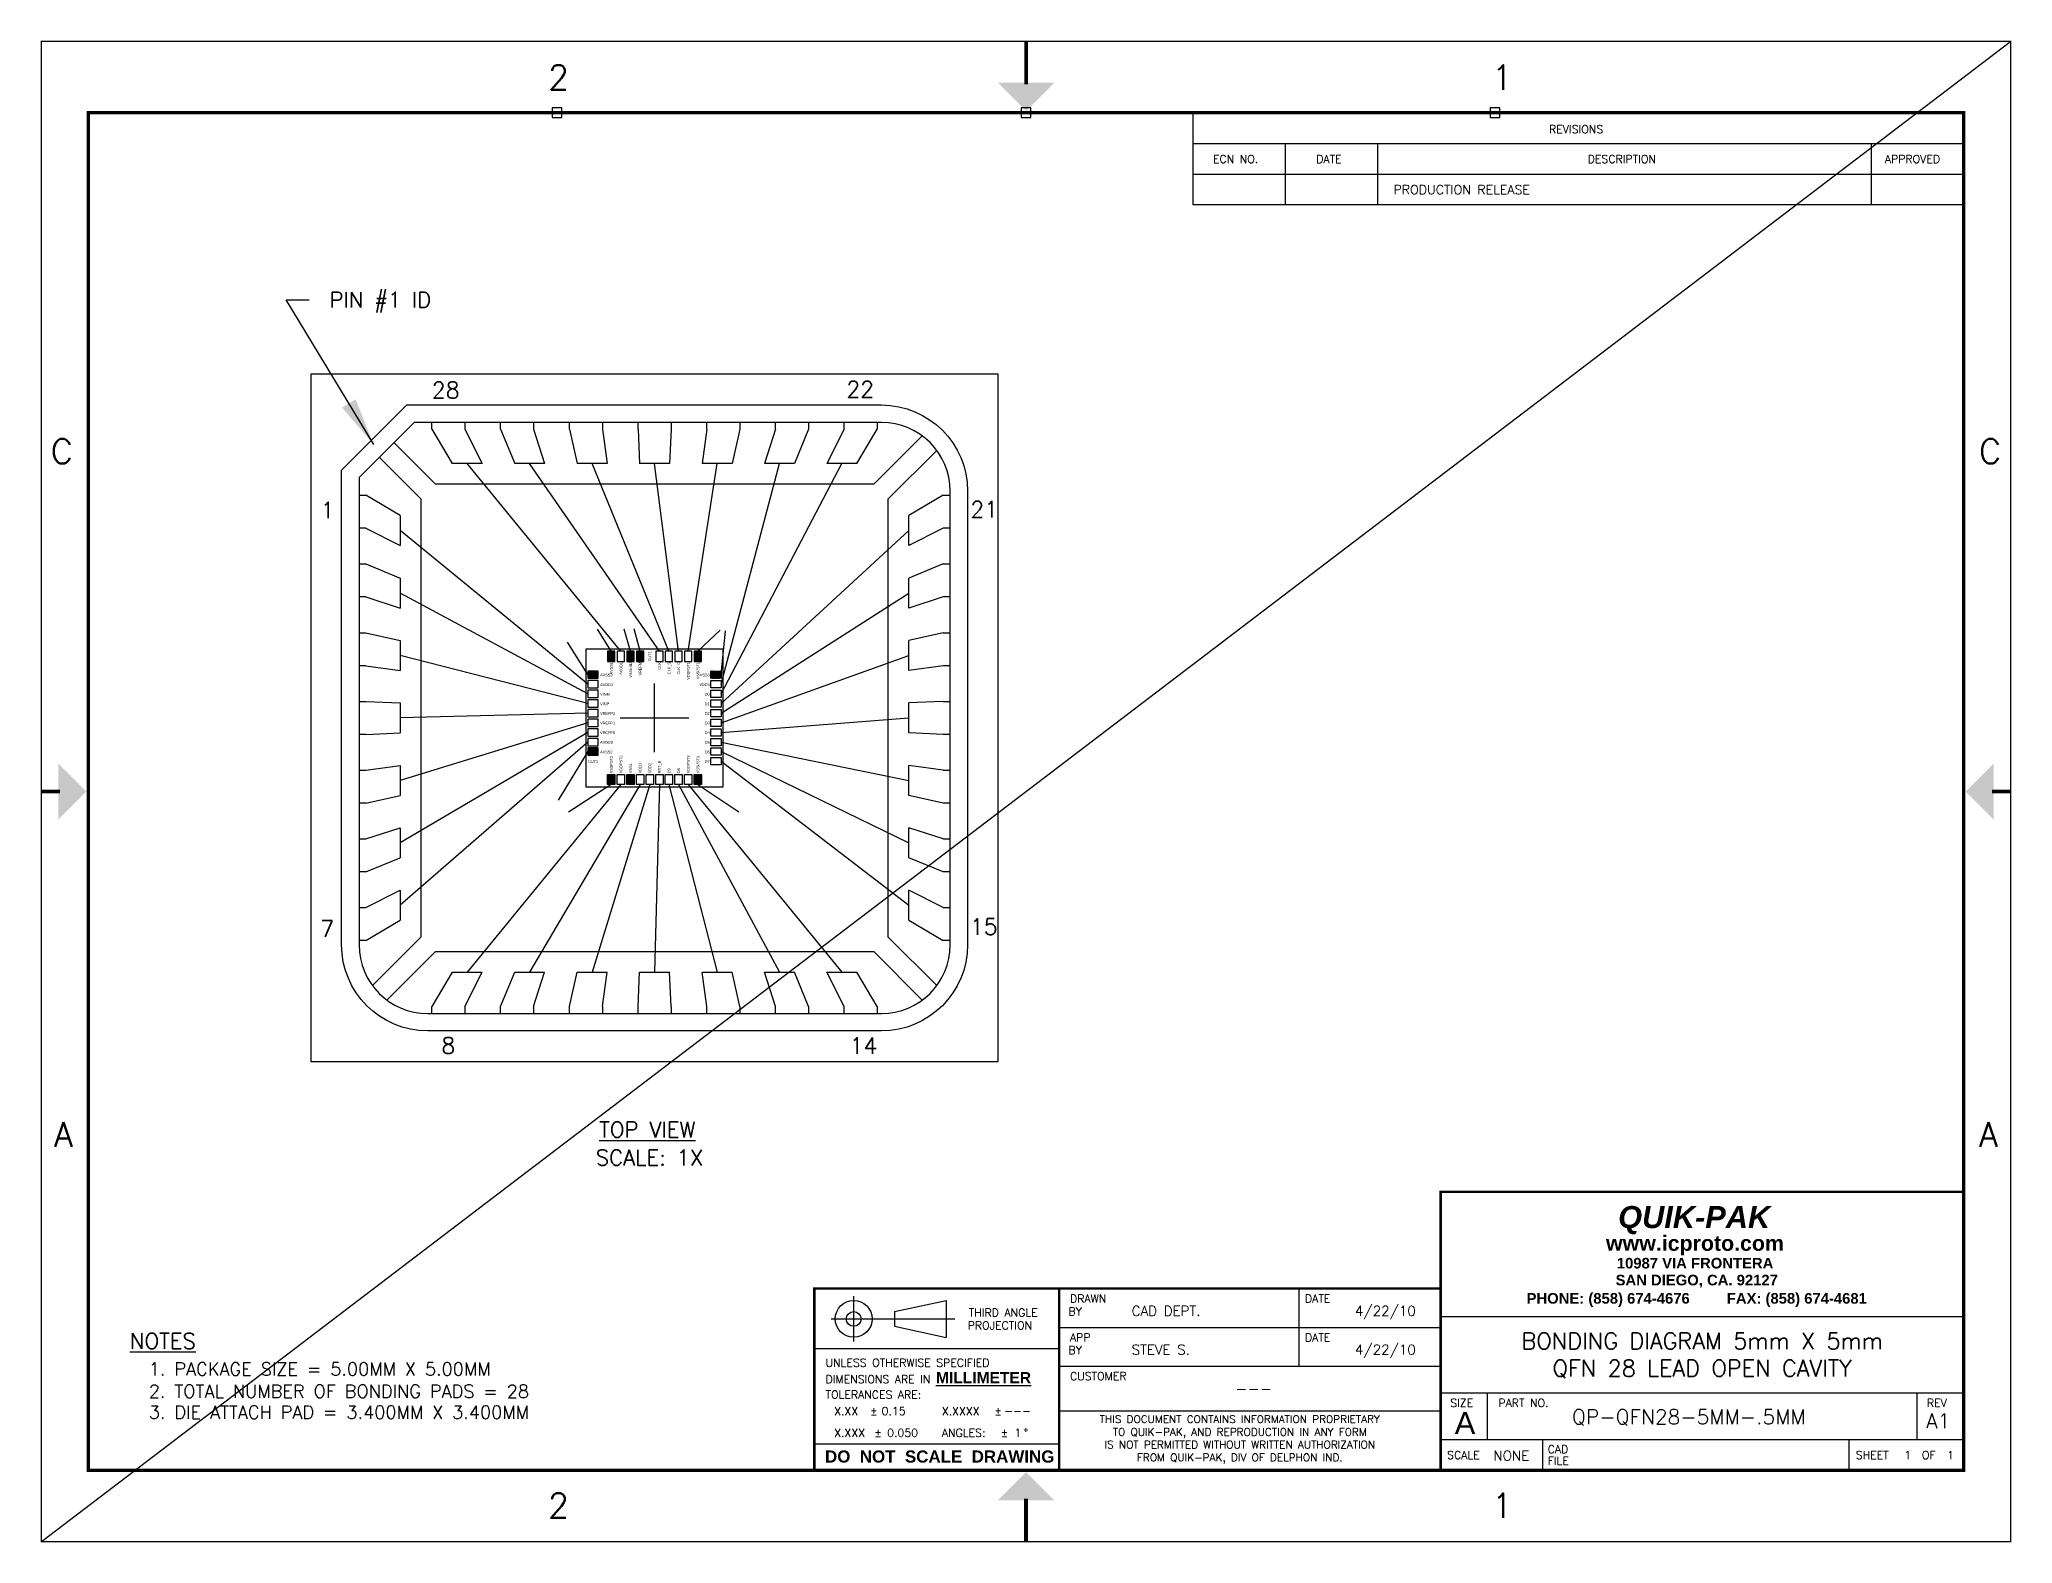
# Model space of a CAD drawing. Header units: millimetres. Extents: x 24.1 to 107.6, y -42.8 to 18.4.
# Drawn here: x 43.81 to 58.16, y -4.46 to 6.48 of the extents above; entities that cross this region are included whole.
import ezdxf
from ezdxf.enums import TextEntityAlignment as Align

# ---------------------------------------------------------------- set-up
doc = ezdxf.new("R2010")
doc.units = ezdxf.units.MM
doc.header["$LTSCALE"] = 25
doc.header["$PDMODE"] = 64
doc.header["$PDSIZE"] = 0.07
for name, color, linetype in [('BOND', 7, 'Continuous'), ('CHIP', 6, 'Continuous'), ('DIM', 142, 'Continuous'), ('FRAME2', 30, 'Continuous'), ('MOLD', 6, 'Continuous'), ('PAD', 7, 'Continuous'), ('TBLOCK', 100, 'Continuous'), ('TXT', 4, 'Continuous')]:
    doc.layers.add(name, color=color, linetype=linetype)
doc.styles.add('Roman', font='romans')
doc.styles.get("Standard").update_dxf_attribs({"font": 'arial.ttf'})
doc.dimstyles.new('Copy of Standard-1-3PL', dxfattribs={"dimtxt": 0.25, "dimasz": 0.35, "dimexe": 0.15, "dimexo": 0.15, "dimgap": 0.15, "dimtad": 0, "dimtih": 1, "dimtoh": 1, "dimdec": 3, "dimzin": 1, "dimdsep": 46, "dimtxsty": 'Roman', "dimcen": 0.35, "dimadec": 0, "dimazin": 0, "dimtfac": 1, "dimtdec": 3, "dimtofl": 0, "dimtmove": 0, "dimatfit": 3, "dimfxl": 1, "dimtolj": 1, "dimtzin": 0, "dimarcsym": 0})
pattern_1 = [(0, (32.3490042, -0.363927), (0.0047625, 0.00274963064), [0.003175, -0.00635]), (120, (32.3490042, -0.363927), (-0.0047625, 0.00274963066), [0.003175, -0.00635]), (60, (32.3490042, -0.363927), (1e-11, 0.0054992613), [-0.00635, 0.003175])]

# ---------------------------------------------------------------- blocks, each defined once
blk = doc.blocks.new('Asizesheet1')
for p, q in [((22.345, 26.53), (22.345, 27.723)), ((24.136, 26.53), (24.136, 27.127)), ((35.501, 26.53), (35.501, 27.127)), ((22.345, 26.53), (37.292, 26.53)), ((22.345, 26.53), (37.292, 26.53)), ((22.345, 26.53), (37.292, 26.53)), ((15.758, 3.883), (15.758, 4.76)), ((15.758, 3.883), (15.758, 4.76)), ((16.548, 4.465), (17.554, 4.68)), ((16.548, 4.465), (17.554, 4.68)), ((17.554, 4.68), (17.554, 3.963)), ((17.554, 4.68), (17.554, 3.963)), ((24.4, 3.405), (24.4, 4.909)), ((15.32, 4.322), (17.721, 4.322)), ((15.32, 4.322), (17.721, 4.322)), ((16.548, 4.465), (16.548, 4.178)), ((16.548, 4.465), (16.548, 4.178)), ((27.145, 4.367), (37.292, 4.367)), ((16.548, 4.178), (17.554, 3.963)), ((16.548, 4.178), (17.554, 3.963)), ((19.744, 4.157), (27.145, 4.157)), ((14.995, 3.746), (19.744, 3.746)), ((19.744, 3.405), (27.145, 3.405)), ((27.145, 2.887), (37.292, 2.887)), ((28.052, 1.979), (28.052, 2.887)), ((36.385, 1.979), (36.385, 2.887)), ((19.744, 2.539), (27.145, 2.539)), ((27.145, 1.979), (37.292, 1.979)), ((29.124, 1.383), (29.124, 1.979)), ((35.071, 1.383), (35.071, 1.979)), ((14.995, 1.896), (19.744, 1.896))]:
    blk.add_line(p, q)
at = {"const_width": 0.047}
for points in [[(27.145, 1.383), (27.145, 6.788), (37.292, 6.788)], [(14.995, 1.383), (14.995, 4.909), (27.145, 4.909)], [(19.744, 1.383), (19.744, 4.909)]]:
    blk.add_lwpolyline(points, dxfattribs=at)
for radius in [0.358, 0.358, 0.143, 0.143]:
    blk.add_circle((15.758, 4.322), radius)
for p in [(10.005, 27.723), (19.101, 27.723), (28.196, 27.723)]:
    blk.add_point(p)
at = {"layer": 'TBLOCK'}
for p, q in [((22.345, 26.53), (22.345, 27.723)), ((22.345, 27.127), (37.292, 27.127)), ((22.345, 27.127), (37.292, 27.127)), ((24.136, 26.53), (24.136, 27.127)), ((25.927, 26.53), (25.927, 27.127)), ((25.927, 26.53), (25.927, 27.127)), ((35.501, 26.53), (35.501, 27.127)), ((22.345, 26.53), (37.292, 26.53)), ((22.345, 25.933), (22.345, 26.53)), ((24.136, 25.933), (24.136, 26.53)), ((25.927, 25.933), (25.927, 26.53)), ((35.501, 25.933), (35.501, 26.53)), ((37.292, 25.933), (22.345, 25.933)), ((24.4, 3.405), (24.4, 4.909)), ((27.145, 4.367), (37.292, 4.367)), ((19.744, 4.157), (27.145, 4.157)), ((14.995, 3.746), (19.744, 3.746)), ((19.744, 3.405), (27.145, 3.405)), ((27.145, 2.887), (37.292, 2.887)), ((28.052, 1.979), (28.052, 2.887)), ((36.385, 1.979), (36.385, 2.887)), ((19.744, 2.539), (27.145, 2.539)), ((27.145, 1.979), (37.292, 1.979)), ((29.124, 1.383), (29.124, 1.979)), ((35.071, 1.383), (35.071, 1.979)), ((14.995, 1.896), (19.744, 1.896))]:
    blk.add_line(p, q, dxfattribs=at)
for points, const_width in [([(38.202, 29.106), (0, 29.106), (0, 0), (38.202, 0)], 0.0284), ([(37.292, 27.723), (0.91, 27.723), (0.91, 1.383), (37.292, 1.383)], 0.0659)]:
    blk.add_lwpolyline(points, close=True, dxfattribs=dict(at, const_width=const_width))
for points, const_width in [([(19.103, 29.106), (19.103, 28.271)], 0.0728), ([(0, 14.553), (0.364, 14.553)], 0.0728), ([(38.202, 14.553), (37.838, 14.553)], 0.0728), ([(27.145, 1.383), (27.145, 6.788), (37.292, 6.788)], 0.047), ([(14.995, 1.383), (14.995, 4.909), (27.145, 4.909)], 0.047), ([(19.744, 1.383), (19.744, 4.909)], 0.047), ([(19.101, 0), (19.101, 0.837)], 0.0728)]:
    blk.add_lwpolyline(points, dxfattribs=dict(at, const_width=const_width))
for points in [[(18.557, 28.302), (19.649, 28.302), (19.103, 27.756)], [(0.329, 14.007), (0.329, 15.099), (0.874, 14.553)], [(37.875, 14.007), (37.875, 15.099), (37.329, 14.553)], [(18.555, 0.8), (19.647, 0.8), (19.101, 1.346)]]:
    blk.add_solid(points, dxfattribs=at)
at = {"style": 'Roman'}
for s, p in [('REVISIONS', (29.247, 27.324)), ('REVISIONS', (29.247, 27.324)), ('ECN NO.', (22.728, 26.745)), ('ECN NO.', (22.728, 26.745)), ('DATE', (24.731, 26.745)), ('DATE', (24.731, 26.745)), ('DESCRIPTION', (29.998, 26.745)), ('DESCRIPTION', (29.998, 26.745)), ('APPROVED', (35.761, 26.745)), ('APPROVED', (35.761, 26.745)), ('DRAWN', (19.954, 4.637)), ('DRAWN', (19.954, 4.637)), ('DATE', (24.512, 4.637)), ('DATE', (24.512, 4.637)), ('PROJECTION', (17.969, 4.118)), ('PROJECTION', (17.969, 4.118)), ('THIRD ANGLE', (17.991, 4.365)), ('THIRD ANGLE', (17.991, 4.365)), ('BY', (19.925, 4.389)), ('APP', (19.954, 3.885)), ('DATE', (24.512, 3.885)), ('DATE', (24.512, 3.885)), ('BY', (19.925, 3.637)), ('BY', (19.925, 3.637)), ('CUSTOMER', (19.954, 3.133)), ('SIZE', (27.33, 2.614)), ('PART NO.', (28.265, 2.614)), ('REV', (36.577, 2.614)), ('SCALE', (27.27, 1.603)), ('CAD', (29.22, 1.715)), ('FILE', (29.22, 1.491)), ('SHEET', (35.197, 1.603)), ('SHEET', (35.197, 1.603)), ('OF', (36.48, 1.603))]:
    blk.add_text(s, height=0.1552, dxfattribs=at).set_placement(p)
at = {"char_height": 0.47753}
for s, insert, attachment_point in [('{\\Fromans.shx;2}', (9.827, 28.406), 4), ('{\\Fromans.shx;A}', (0.613, 7.898), 6), ('{\\Fromans.shx;A}', (37.588, 7.898), 4), ('{\\Fromans.shx;2}', (9.827, 0.7), 4)]:
    blk.add_mtext(s, dxfattribs=dict(at, insert=insert, attachment_point=attachment_point))
at = {"style": 'Roman'}
for s, insert, char_height, attachment_point in [('1', (28.134, 28.406), 0.478, 4), ('C', (0.613, 21.153), 0.478, 6), ('C', (37.588, 21.153), 0.478, 4), ('{\\fArial|b1|i1|c0|p34;QUIK-PAK}', (32.062, 6.237), 0.42689, 5), ('{\\fArial|b1|i0|c0|p34;www.icproto.com}', (32.078, 5.746), 0.29645, 5), ('{\\fArial|b1|i0|c0|p34;10987 VIA FRONTERA}', (32.08, 5.401), 0.20587, 5), ('{\\fArial|b1|i0|c0|p34;SAN DIEGO, CA. 92127}', (32.112, 5.052), 0.20587, 5), ('{\\fArial|b1|i0|c0|p34;PHONE: (858) 674-4676         FAX: (858) 674-4681}', (32.112, 4.689), 0.20587, 5), ('UNLESS OTHERWISE SPECIFIED\\PDIMENSIONS ARE IN {\\fArial|b1|i0|c0|p34;\\H1.393x;\\LMILLIMETER}\\PTOLERANCES ARE:', (15.212, 3.549), 0.1552, 1), ('X.XX', (15.38, 2.611), 0.1552, 1), ('±', (16.075, 2.611), 0.155, 1), ('X.XXXX', (17.469, 2.611), 0.1552, 1), ('±', (18.486, 2.611), 0.155, 1), ('THIS DOCUMENT CONTAINS INFORMATION PROPRIETARY\\PTO QUIK-PAK, AND REPRODUCTION IN ANY FORM\\PIS NOT PERMITTED WITHOUT WRITTEN AUTHORIZATION\\PFROM QUIK-PAK, DIV OF DELPHON IND.', (23.248, 1.982), 0.14869, 5), ('{\\fArial|b0|i0|c0|p34;A}', (27.617, 2.301), 0.42976, 5), ('X.XXX', (15.38, 2.189), 0.1552, 1), ('±', (16.158, 2.189), 0.155, 1), ('ANGLES:', (17.469, 2.189), 0.1552, 1), ('±', (18.61, 2.189), 0.155, 1), ('°', (19.06, 2.189), 0.155, 1), ('{\\fArial|b1|i0|c0|p34;DO  NOT  SCALE  DRAWING}', (17.427, 1.65), 0.235, 5), ('1', (28.134, 0.7), 0.478, 4)]:
    blk.add_mtext(s, dxfattribs=dict(at, insert=insert, char_height=char_height, attachment_point=attachment_point))
for tag, height, p in [('ECN_NO', 0.179, (23.216, 26.229)), ('APP_DATE', 0.179, (25.022, 26.229)), ('APP_BY', 0.179, (36.349, 26.229)), ('DRAWN_DATE', 0.191, (26.072, 4.477)), ('TITLE_1', 0.32, (32.218, 3.895)), ('APP_DATE', 0.191, (26.072, 3.725)), ('TITLE_1_LINE_ONLY', 0.329, (32.218, 3.63)), ('TITLE_2', 0.32, (32.218, 3.365)), ('CUSTOMER', 0.215, (23.516, 2.968)), ('REV', 0.287, (36.796, 2.342)), ('TOL_ANGLE', 0.155, (18.945, 2.112)), ('SHEET_NO', 0.155, (36.204, 1.679)), ('SHEET_TOTAL', 0.155, (37.035, 1.679))]:
    blk.add_attdef(tag, text='', height=height, dxfattribs=at).set_placement(p, align=Align.MIDDLE_CENTER)
for tag, height, p in [('ECN_DES', 0.179, (26.228, 26.229)), ('DRAWN_BY', 0.191, (21.151, 4.477)), ('APP_BY', 0.191, (21.151, 3.725)), ('PART_NO', 0.287, (29.691, 2.422)), ('SCALE', 0.191, (28.168, 1.669)), ('CAD_FILE', 0.191, (29.94, 1.679))]:
    blk.add_attdef(tag, text='', height=height, dxfattribs=at).set_placement(p, align=Align.MIDDLE_LEFT)
for tag, p in [('TOL_2PL', (16.3, 2.611)), ('TOL_4PL', (18.677, 2.611)), ('TOL_3PL', (16.408, 2.189))]:
    blk.add_attdef(tag, text='', height=0.155, dxfattribs=at).set_placement(p, align=Align.TOP_LEFT)

msp = doc.modelspace()

# ---------------------------------------------------------------- hatches: boundary and pattern name
at = {"layer": 'BOND'}
h = msp.add_hatch(dxfattribs=at)
h.set_pattern_fill('HONEY', color=256, scale=0.001)
h.set_pattern_definition(pattern_1)
h.paths.add_polyline_path([(47.99661, 2.03198), (47.94341, 2.03198), (47.94341, 1.95759), (47.99661, 1.95759)])
h = msp.add_hatch(dxfattribs=at)
h.set_pattern_fill('HONEY', color=256, scale=0.001)
h.set_pattern_definition([(0, (32.4890042, -0.363927), (0.0047625, 0.00274963064), [0.003175, -0.00635]), (120, (32.4890042, -0.363927), (-0.0047625, 0.00274963066), [0.003175, -0.00635]), (60, (32.4890042, -0.363927), (1e-11, 0.0054992613), [-0.00635, 0.003175])])
h.paths.add_polyline_path([(48.13661, 2.03198), (48.08341, 2.03198), (48.08341, 1.95759), (48.13661, 1.95759)])
h = msp.add_hatch(dxfattribs=at)
h.set_pattern_fill('HONEY', color=256, scale=0.001)
h.set_pattern_definition([(0, (32.5590042, -0.363927), (0.0047625, 0.00274963064), [0.003175, -0.00635]), (120, (32.5590042, -0.363927), (-0.0047625, 0.00274963066), [0.003175, -0.00635]), (60, (32.5590042, -0.363927), (1e-11, 0.0054992613), [-0.00635, 0.003175])])
h.paths.add_polyline_path([(48.20661, 2.03198), (48.15341, 2.03198), (48.15341, 1.95759), (48.20661, 1.95759)])
h = msp.add_hatch(dxfattribs=at)
h.set_pattern_fill('HONEY', color=256, scale=0.001)
h.set_pattern_definition([(0, (32.9790042, -0.363927), (0.0047625, 0.00274963064), [0.003175, -0.00635]), (120, (32.9790042, -0.363927), (-0.0047625, 0.00274963066), [0.003175, -0.00635]), (60, (32.9790042, -0.363927), (1e-11, 0.0054992613), [-0.00635, 0.003175])])
h.paths.add_polyline_path([(48.62661, 2.03198), (48.57341, 2.03198), (48.57341, 1.95759), (48.62661, 1.95759)])
h = msp.add_hatch(dxfattribs=at)
h.set_pattern_fill('HONEY', color=256, scale=0.001)
h.set_pattern_definition(pattern_1)
h.paths.add_polyline_path([(47.87488, 1.88868), (47.80049, 1.88868), (47.80049, 1.83548), (47.87488, 1.83548)])
h = msp.add_hatch(dxfattribs=at)
h.set_pattern_fill('HONEY', color=256, scale=0.001)
h.set_pattern_definition([(0, (33.2440302, -0.363927), (0.0047625, 0.00274963064), [0.003175, -0.00635]), (120, (33.2440302, -0.363927), (-0.0047625, 0.00274963066), [0.003175, -0.00635]), (60, (33.2440302, -0.363927), (1e-11, 0.0054992613), [-0.00635, 0.003175])])
h.paths.add_polyline_path([(48.76991, 1.88868), (48.69552, 1.88868), (48.69552, 1.83548), (48.76991, 1.83548)])
h = msp.add_hatch(dxfattribs=at)
h.set_pattern_fill('HONEY', color=256, scale=0.001)
h.set_pattern_definition([(0, (32.3490042, -0.923927), (0.0047625, 0.00274963064), [0.003175, -0.00635]), (120, (32.3490042, -0.923927), (-0.0047625, 0.00274963066), [0.003175, -0.00635]), (60, (32.3490042, -0.923927), (1e-11, 0.0054992613), [-0.00635, 0.003175])])
h.paths.add_polyline_path([(47.87488, 1.32868), (47.80049, 1.32868), (47.80049, 1.27548), (47.87488, 1.27548)])
h = msp.add_hatch(dxfattribs=at)
h.set_pattern_fill('HONEY', color=256, scale=0.001)
h.set_pattern_definition([(0, (32.3490042, -1.258953), (0.0047625, 0.00274963064), [0.003175, -0.00635]), (120, (32.3490042, -1.258953), (-0.0047625, 0.00274963066), [0.003175, -0.00635]), (60, (32.3490042, -1.258953), (1e-11, 0.0054992613), [-0.00635, 0.003175])])
h.paths.add_polyline_path([(47.99661, 1.13695), (47.94341, 1.13695), (47.94341, 1.06256), (47.99661, 1.06256)])
h = msp.add_hatch(dxfattribs=at)
h.set_pattern_fill('HONEY', color=256, scale=0.001)
h.set_pattern_definition([(0, (32.4890042, -1.258953), (0.0047625, 0.00274963064), [0.003175, -0.00635]), (120, (32.4890042, -1.258953), (-0.0047625, 0.00274963066), [0.003175, -0.00635]), (60, (32.4890042, -1.258953), (1e-11, 0.0054992613), [-0.00635, 0.003175])])
h.paths.add_polyline_path([(48.13661, 1.13695), (48.08341, 1.13695), (48.08341, 1.06256), (48.13661, 1.06256)])
h = msp.add_hatch(dxfattribs=at)
h.set_pattern_fill('HONEY', color=256, scale=0.001)
h.set_pattern_definition([(0, (32.9790042, -1.258953), (0.0047625, 0.00274963064), [0.003175, -0.00635]), (120, (32.9790042, -1.258953), (-0.0047625, 0.00274963066), [0.003175, -0.00635]), (60, (32.9790042, -1.258953), (1e-11, 0.0054992613), [-0.00635, 0.003175])])
h.paths.add_polyline_path([(48.62661, 1.13695), (48.57341, 1.13695), (48.57341, 1.06256), (48.62661, 1.06256)])

# ---------------------------------------------------------------- linework, layer by layer
for p, q in [((43.82425, -4.44525), (58.14986, 6.4695)), ((48.04001, 2.03198), (46.92215, 3.39727)), ((48.32001, 2.03198), (47.3765, 3.39727)), ((48.39001, 2.03198), (47.83085, 3.39727)), ((48.46001, 2.03198), (48.2852, 3.39727)), ((48.53001, 2.03198), (48.73955, 3.39727)), ((48.76991, 1.79208), (49.1939, 3.39727)), ((48.76991, 1.72208), (49.64825, 3.39727)), ((47.80049, 1.79208), (46.4352, 2.91032)), ((48.76991, 1.65208), (50.1352, 2.91032)), ((47.80049, 1.72208), (46.4352, 2.45597)), ((48.76991, 1.58208), (50.1352, 2.45597)), ((47.97001, 2.03198), (47.8696, 2.19234)), ((48.11001, 2.03198), (48.0641, 2.19259)), ((48.18001, 2.03198), (48.13709, 2.19435)), ((48.60001, 2.03198), (48.76326, 2.18624)), ((48.76991, 1.86208), (48.80212, 2.18206)), ((47.80049, 1.86208), (47.65169, 2.09857)), ((47.80049, 1.65208), (46.4352, 2.00162)), ((48.76991, 1.51208), (50.1352, 2.00162)), ((47.80049, 1.58208), (46.4352, 1.54727)), ((47.80049, 1.51208), (46.4352, 1.09292)), ((47.80049, 1.44208), (46.4352, 0.63857)), ((48.76991, 1.44208), (50.1352, 1.54727)), ((47.80049, 1.37208), (46.4352, 0.18423)), ((47.80049, 1.30208), (47.58488, 0.94965)), ((48.76991, 1.37208), (50.1352, 1.09292)), ((48.76991, 1.30208), (50.1352, 0.63857)), ((48.76991, 1.23208), (50.1352, 0.18423)), ((48.04001, 1.06256), (46.92215, -0.30273)), ((48.18001, 1.06256), (47.3765, -0.30273)), ((47.97001, 1.06256), (47.65799, 0.86242)), ((48.25001, 1.06256), (47.83085, -0.30273)), ((48.32001, 1.06256), (48.2852, -0.30273)), ((48.39001, 1.06256), (48.73955, -0.30273)), ((48.46001, 1.06256), (49.1939, -0.30273)), ((48.53001, 1.06256), (49.64825, -0.30273)), ((48.60001, 1.06256), (48.89699, 0.86449))]:
    msp.add_line(p, q, dxfattribs=at)
at = {"layer": 'CHIP'}
msp.add_lwpolyline([(47.7852, 1.04727), (48.7852, 1.04727), (48.7852, 2.04727), (47.7852, 2.04727)], close=True, dxfattribs=at)
at = {"layer": 'DIM'}
for p, q in [((48.2852, 1.29727), (48.2852, 1.79727)), ((48.2852, 1.29727), (48.2852, 1.79727)), ((48.2852, 1.29727), (48.2852, 1.79727)), ((48.2852, 1.29727), (48.2852, 1.79727)), ((48.2852, 1.29727), (48.2852, 1.79727)), ((48.2852, 1.29727), (48.2852, 1.79727)), ((48.2852, 1.29727), (48.2852, 1.79727)), ((48.2852, 1.42227), (48.2852, 1.67227)), ((48.2852, 1.42227), (48.2852, 1.67227)), ((48.2852, 1.42227), (48.2852, 1.67227)), ((48.2852, 1.42227), (48.2852, 1.67227)), ((48.2852, 1.42227), (48.2852, 1.67227)), ((48.2852, 1.42227), (48.2852, 1.67227)), ((48.2852, 1.42227), (48.2852, 1.67227)), ((48.2852, 1.42227), (48.2852, 1.67227)), ((48.2852, 1.42227), (48.2852, 1.67227)), ((48.2852, 1.42227), (48.2852, 1.67227)), ((48.0352, 1.54727), (48.5352, 1.54727)), ((48.0352, 1.54727), (48.5352, 1.54727)), ((48.0352, 1.54727), (48.5352, 1.54727)), ((48.0352, 1.54727), (48.5352, 1.54727)), ((48.0352, 1.54727), (48.5352, 1.54727)), ((48.0352, 1.54727), (48.5352, 1.54727)), ((48.0352, 1.54727), (48.5352, 1.54727))]:
    msp.add_line(p, q, dxfattribs=at)
at = {"layer": 'FRAME2'}
for p, q in [((46.6652, 3.64727), (46.6652, 3.69727)), ((46.6652, 3.64727), (46.81311, 3.39727)), ((46.9052, 3.69727), (46.9052, 3.64727)), ((46.9052, 3.64727), (47.0312, 3.39727)), ((47.1652, 3.64727), (47.1652, 3.69727)), ((47.1652, 3.64727), (47.26746, 3.39727)), ((47.4052, 3.69727), (47.4052, 3.64727)), ((47.4052, 3.64727), (47.48555, 3.39727)), ((47.6652, 3.64727), (47.6652, 3.69727)), ((47.6652, 3.64727), (47.72181, 3.39727)), ((47.9052, 3.69727), (47.9052, 3.64727)), ((47.9052, 3.64727), (47.93989, 3.39727)), ((48.1652, 3.64727), (48.1652, 3.69727)), ((48.1652, 3.64727), (48.17616, 3.39727)), ((48.4052, 3.64727), (48.39424, 3.39727)), ((48.4052, 3.69727), (48.4052, 3.64727)), ((48.6652, 3.64727), (48.6305, 3.39727)), ((48.6652, 3.64727), (48.6652, 3.69727)), ((48.9052, 3.64727), (48.84859, 3.39727)), ((48.9052, 3.69727), (48.9052, 3.64727)), ((49.1652, 3.64727), (49.08485, 3.39727)), ((49.1652, 3.64727), (49.1652, 3.69727)), ((49.4052, 3.64727), (49.30294, 3.39727)), ((49.4052, 3.69727), (49.4052, 3.64727)), ((49.6652, 3.64727), (49.5392, 3.39727)), ((49.6652, 3.64727), (49.6652, 3.69727)), ((49.75729, 3.39727), (49.9052, 3.64727)), ((49.87913, 3.24727), (50.23172, 3.59986)), ((49.9052, 3.69727), (49.9052, 3.64727)), ((46.69127, 3.24727), (46.38823, 3.5503)), ((49.9852, 3.14121), (50.33779, 3.49379)), ((46.5852, 3.14121), (46.28217, 3.44424)), ((47.0312, 3.39727), (46.81311, 3.39727)), ((47.48555, 3.39727), (47.26746, 3.39727)), ((47.93989, 3.39727), (47.72181, 3.39727)), ((48.39424, 3.39727), (48.17616, 3.39727)), ((48.84859, 3.39727), (48.6305, 3.39727)), ((49.30294, 3.39727), (49.08485, 3.39727)), ((49.75729, 3.39727), (49.5392, 3.39727)), ((46.1352, 3.16727), (46.1852, 3.16727)), ((46.4352, 3.01936), (46.1852, 3.16727)), ((49.87913, 3.24727), (46.69127, 3.24727)), ((50.3852, 3.16727), (50.1352, 3.01936)), ((50.3852, 3.16727), (50.4352, 3.16727)), ((46.4352, 3.01936), (46.4352, 2.80127)), ((46.5852, 3.14121), (46.5852, -0.04666)), ((49.9852, -0.04666), (49.9852, 3.14121)), ((50.1352, 2.80127), (50.1352, 3.01936)), ((46.1852, 2.92727), (46.1352, 2.92727)), ((46.1852, 2.92727), (46.4352, 2.80127)), ((50.3852, 2.92727), (50.1352, 2.80127)), ((50.4352, 2.92727), (50.3852, 2.92727)), ((46.1352, 2.66727), (46.1852, 2.66727)), ((46.1852, 2.66727), (46.4352, 2.56501)), ((50.3852, 2.66727), (50.1352, 2.56501)), ((50.3852, 2.66727), (50.4352, 2.66727)), ((46.4352, 2.56501), (46.4352, 2.34693)), ((50.1352, 2.34693), (50.1352, 2.56501)), ((46.1852, 2.42727), (46.1352, 2.42727)), ((46.1852, 2.42727), (46.4352, 2.34693)), ((50.3852, 2.42727), (50.1352, 2.34693)), ((50.4352, 2.42727), (50.3852, 2.42727)), ((46.1352, 2.16727), (46.1852, 2.16727)), ((46.1852, 2.16727), (46.4352, 2.11066)), ((50.3852, 2.16727), (50.1352, 2.11066)), ((50.3852, 2.16727), (50.4352, 2.16727)), ((46.4352, 2.11066), (46.4352, 1.89258)), ((50.1352, 1.89258), (50.1352, 2.11066)), ((46.1852, 1.92727), (46.1352, 1.92727)), ((46.1852, 1.92727), (46.4352, 1.89258)), ((50.3852, 1.92727), (50.1352, 1.89258)), ((50.4352, 1.92727), (50.3852, 1.92727)), ((46.1352, 1.66727), (46.1852, 1.66727)), ((46.1852, 1.66727), (46.4352, 1.65632)), ((46.4352, 1.65632), (46.4352, 1.43823)), ((50.3852, 1.66727), (50.1352, 1.65632)), ((50.1352, 1.43823), (50.1352, 1.65632)), ((50.3852, 1.66727), (50.4352, 1.66727)), ((46.1852, 1.42727), (46.4352, 1.43823)), ((50.3852, 1.42727), (50.1352, 1.43823)), ((46.1852, 1.42727), (46.1352, 1.42727)), ((50.4352, 1.42727), (50.3852, 1.42727)), ((46.1352, 1.16727), (46.1852, 1.16727)), ((46.1852, 1.16727), (46.4352, 1.20197)), ((46.4352, 1.20197), (46.4352, 0.98388)), ((50.1352, 0.98388), (50.1352, 1.20197)), ((50.3852, 1.16727), (50.1352, 1.20197)), ((50.3852, 1.16727), (50.4352, 1.16727)), ((46.1852, 0.92727), (46.1352, 0.92727)), ((46.1852, 0.92727), (46.4352, 0.98388)), ((50.3852, 0.92727), (50.1352, 0.98388)), ((50.4352, 0.92727), (50.3852, 0.92727)), ((46.1852, 0.66727), (46.4352, 0.74762)), ((46.4352, 0.74762), (46.4352, 0.52953)), ((50.1352, 0.52953), (50.1352, 0.74762)), ((50.3852, 0.66727), (50.1352, 0.74762)), ((46.1352, 0.66727), (46.1852, 0.66727)), ((50.3852, 0.66727), (50.4352, 0.66727)), ((46.1852, 0.42727), (46.4352, 0.52953)), ((50.3852, 0.42727), (50.1352, 0.52953)), ((46.1852, 0.42727), (46.1352, 0.42727)), ((46.1852, 0.16727), (46.4352, 0.29327)), ((46.4352, 0.29327), (46.4352, 0.07518)), ((50.1352, 0.07518), (50.1352, 0.29327)), ((50.3852, 0.16727), (50.1352, 0.29327)), ((50.4352, 0.42727), (50.3852, 0.42727)), ((46.1352, 0.16727), (46.1852, 0.16727)), ((50.3852, 0.16727), (50.4352, 0.16727)), ((46.1852, -0.07273), (46.4352, 0.07518)), ((50.1352, 0.07518), (50.3852, -0.07273)), ((46.1852, -0.07273), (46.1352, -0.07273)), ((46.5852, -0.04666), (46.23261, -0.39925)), ((49.9852, -0.04666), (50.33779, -0.39925)), ((50.4352, -0.07273), (50.3852, -0.07273)), ((46.69127, -0.15273), (46.33868, -0.50531)), ((46.69127, -0.15273), (49.87913, -0.15273)), ((49.87913, -0.15273), (50.23172, -0.50531)), ((46.81311, -0.30273), (46.6652, -0.55273)), ((46.81311, -0.30273), (47.0312, -0.30273)), ((46.9052, -0.55273), (47.0312, -0.30273)), ((47.1652, -0.55273), (47.26746, -0.30273)), ((47.26746, -0.30273), (47.48555, -0.30273)), ((47.4052, -0.55273), (47.48555, -0.30273)), ((47.6652, -0.55273), (47.72181, -0.30273)), ((47.72181, -0.30273), (47.93989, -0.30273)), ((47.9052, -0.55273), (47.93989, -0.30273)), ((48.1652, -0.55273), (48.17616, -0.30273)), ((48.17616, -0.30273), (48.39424, -0.30273)), ((48.4052, -0.55273), (48.39424, -0.30273)), ((48.6305, -0.30273), (48.84859, -0.30273)), ((48.6652, -0.55273), (48.6305, -0.30273)), ((48.9052, -0.55273), (48.84859, -0.30273)), ((49.08485, -0.30273), (49.30294, -0.30273)), ((49.1652, -0.55273), (49.08485, -0.30273)), ((49.4052, -0.55273), (49.30294, -0.30273)), ((49.5392, -0.30273), (49.75729, -0.30273)), ((49.6652, -0.55273), (49.5392, -0.30273)), ((49.9052, -0.55273), (49.75729, -0.30273)), ((46.6652, -0.60273), (46.6652, -0.55273)), ((46.9052, -0.55273), (46.9052, -0.60273)), ((47.1652, -0.60273), (47.1652, -0.55273)), ((47.4052, -0.55273), (47.4052, -0.60273)), ((47.6652, -0.60273), (47.6652, -0.55273)), ((47.9052, -0.55273), (47.9052, -0.60273)), ((48.1652, -0.60273), (48.1652, -0.55273)), ((48.4052, -0.55273), (48.4052, -0.60273)), ((48.6652, -0.60273), (48.6652, -0.55273)), ((48.9052, -0.55273), (48.9052, -0.60273)), ((49.1652, -0.60273), (49.1652, -0.55273)), ((49.4052, -0.55273), (49.4052, -0.60273)), ((49.6652, -0.60273), (49.6652, -0.55273)), ((49.9052, -0.55273), (49.9052, -0.60273))]:
    msp.add_line(p, q, dxfattribs=at)
at = {"layer": 'MOLD'}
msp.add_lwpolyline([(50.7852, -0.95273), (50.7852, 4.04727), (45.7852, 4.04727), (45.7852, -0.95273)], close=True, dxfattribs=at)
for points in [[(49.9352, -0.72963), (46.6352, -0.72963, -0.41421356), (46.0083, -0.10273), (46.0083, 3.34984), (46.48264, 3.82417), (49.9352, 3.82417, -0.41421356), (50.5621, 3.19727), (50.5621, -0.10273, -0.41421356)], [(49.9352, 3.69727), (46.5352, 3.69727), (46.1352, 3.29727), (46.1352, -0.10273, 0.41421356), (46.6352, -0.60273), (49.9352, -0.60273, 0.41421356), (50.4352, -0.10273), (50.4352, 3.19727, 0.41421356)]]:
    msp.add_lwpolyline(points, format="xyb", close=True, dxfattribs=at)
at = {"layer": 'PAD'}
for points in [[(47.94341, 1.95759), (47.99661, 1.95759), (47.99661, 2.03198), (47.94341, 2.03198)], [(48.01341, 1.95759), (48.06661, 1.95759), (48.06661, 2.03198), (48.01341, 2.03198)], [(48.08341, 1.95759), (48.13661, 1.95759), (48.13661, 2.03198), (48.08341, 2.03198)], [(48.15341, 1.95759), (48.20661, 1.95759), (48.20661, 2.03198), (48.15341, 2.03198)], [(48.29341, 1.95759), (48.34661, 1.95759), (48.34661, 2.03198), (48.29341, 2.03198)], [(48.36341, 1.95759), (48.41661, 1.95759), (48.41661, 2.03198), (48.36341, 2.03198)], [(48.43341, 1.95759), (48.48661, 1.95759), (48.48661, 2.03198), (48.43341, 2.03198)], [(48.50341, 1.95759), (48.55661, 1.95759), (48.55661, 2.03198), (48.50341, 2.03198)], [(48.57341, 1.95759), (48.62661, 1.95759), (48.62661, 2.03198), (48.57341, 2.03198)], [(47.87488, 1.83548), (47.87488, 1.88868), (47.80049, 1.88868), (47.80049, 1.83548)], [(48.69552, 1.83548), (48.69552, 1.88868), (48.76991, 1.88868), (48.76991, 1.83548)], [(47.87488, 1.76548), (47.87488, 1.81868), (47.80049, 1.81868), (47.80049, 1.76548)], [(47.87488, 1.69548), (47.87488, 1.74868), (47.80049, 1.74868), (47.80049, 1.69548)], [(48.69552, 1.76548), (48.69552, 1.81868), (48.76991, 1.81868), (48.76991, 1.76548)], [(48.69552, 1.69548), (48.69552, 1.74868), (48.76991, 1.74868), (48.76991, 1.69548)], [(47.87488, 1.62548), (47.87488, 1.67868), (47.80049, 1.67868), (47.80049, 1.62548)], [(47.87488, 1.55548), (47.87488, 1.60868), (47.80049, 1.60868), (47.80049, 1.55548)], [(48.69552, 1.62548), (48.69552, 1.67868), (48.76991, 1.67868), (48.76991, 1.62548)], [(48.69552, 1.55548), (48.69552, 1.60868), (48.76991, 1.60868), (48.76991, 1.55548)], [(47.87488, 1.48548), (47.87488, 1.53868), (47.80049, 1.53868), (47.80049, 1.48548)], [(47.87488, 1.41548), (47.87488, 1.46868), (47.80049, 1.46868), (47.80049, 1.41548)], [(48.69552, 1.48548), (48.69552, 1.53868), (48.76991, 1.53868), (48.76991, 1.48548)], [(48.69552, 1.41548), (48.69552, 1.46868), (48.76991, 1.46868), (48.76991, 1.41548)], [(47.87488, 1.34548), (47.87488, 1.39868), (47.80049, 1.39868), (47.80049, 1.34548)], [(47.87488, 1.27548), (47.87488, 1.32868), (47.80049, 1.32868), (47.80049, 1.27548)], [(48.69552, 1.34548), (48.69552, 1.39868), (48.76991, 1.39868), (48.76991, 1.34548)], [(48.69552, 1.27548), (48.69552, 1.32868), (48.76991, 1.32868), (48.76991, 1.27548)], [(48.69552, 1.20548), (48.69552, 1.25868), (48.76991, 1.25868), (48.76991, 1.20548)], [(47.94341, 1.13695), (47.99661, 1.13695), (47.99661, 1.06256), (47.94341, 1.06256)], [(48.01341, 1.13695), (48.06661, 1.13695), (48.06661, 1.06256), (48.01341, 1.06256)], [(48.08341, 1.13695), (48.13661, 1.13695), (48.13661, 1.06256), (48.08341, 1.06256)], [(48.15341, 1.13695), (48.20661, 1.13695), (48.20661, 1.06256), (48.15341, 1.06256)], [(48.22341, 1.13695), (48.27661, 1.13695), (48.27661, 1.06256), (48.22341, 1.06256)], [(48.29341, 1.13695), (48.34661, 1.13695), (48.34661, 1.06256), (48.29341, 1.06256)], [(48.36341, 1.13695), (48.41661, 1.13695), (48.41661, 1.06256), (48.36341, 1.06256)], [(48.43341, 1.13695), (48.48661, 1.13695), (48.48661, 1.06256), (48.43341, 1.06256)], [(48.50341, 1.13695), (48.55661, 1.13695), (48.55661, 1.06256), (48.50341, 1.06256)], [(48.57341, 1.13695), (48.62661, 1.13695), (48.62661, 1.06256), (48.57341, 1.06256)]]:
    msp.add_lwpolyline(points, close=True, dxfattribs=at)

# ---------------------------------------------------------------- block references
ref = msp.add_blockref('Asizesheet1', (43.82425, -4.44525), dxfattribs=dict(xscale=0.375, yscale=0.375, zscale=0.375))
ref.add_attrib('TITLE_1', 'BONDING DIAGRAM 5mm X 5mm', dxfattribs={"height": 0.1198524, "style": 'Roman'}).set_placement((55.90613, -2.98473), align=Align.MIDDLE_CENTER)
ref.add_attrib('TITLE_2', 'QFN 28 LEAD OPEN CAVITY', dxfattribs={"height": 0.1198524, "style": 'Roman'}).set_placement((55.90613, -3.18346), align=Align.MIDDLE_CENTER)
ref.add_attrib('PART_NO', 'QP-QFN28-5MM-.5MM', dxfattribs={"height": 0.1074442, "style": 'Roman'}).set_placement((54.95854, -3.53705), align=Align.MIDDLE_LEFT)
ref.add_attrib('REV', 'A1', dxfattribs={"height": 0.107444, "style": 'Roman'}).set_placement((57.62275, -3.56686), align=Align.MIDDLE_CENTER)
ref.add_attrib('SCALE', 'NONE', dxfattribs={"height": 0.071629, "style": 'Roman'}).set_placement((54.38708, -3.81947), align=Align.MIDDLE_LEFT)
ref.add_attrib('SHEET_NO', '1', dxfattribs={"height": 0.0582, "style": 'Roman'}).set_placement((57.40076, -3.81549), align=Align.MIDDLE_CENTER)
ref.add_attrib('SHEET_TOTAL', '1', dxfattribs={"height": 0.0582, "style": 'Roman'}).set_placement((57.71243, -3.81549), align=Align.MIDDLE_CENTER)
ref.add_attrib('DRAWN_BY', 'CAD DEPT.', dxfattribs={"height": 0.071629, "style": 'Roman'}).set_placement((51.75583, -2.76631), align=Align.MIDDLE_LEFT)
ref.add_attrib('DRAWN_DATE', '4/22/10', dxfattribs={"height": 0.071629, "style": 'Roman'}).set_placement((53.60123, -2.76631), align=Align.MIDDLE_CENTER)
ref.add_attrib('APP_BY', 'STEVE S.', dxfattribs={"height": 0.071629, "style": 'Roman'}).set_placement((51.75583, -3.04835), align=Align.MIDDLE_LEFT)
ref.add_attrib('APP_DATE', '4/22/10', dxfattribs={"height": 0.071629, "style": 'Roman'}).set_placement((53.60123, -3.04835), align=Align.MIDDLE_CENTER)
ref.add_attrib('CUSTOMER', '---', dxfattribs={"height": 0.080583, "style": 'Roman'}).set_placement((52.64287, -3.33208), align=Align.MIDDLE_CENTER)
ref.add_attrib('TOL_2PL', '0.15', dxfattribs={"height": 0.058199, "style": 'Roman'}).set_placement((49.93675, -3.46614), align=Align.TOP_LEFT)
ref.add_attrib('TOL_3PL', '0.050', dxfattribs={"height": 0.058199, "style": 'Roman'}).set_placement((49.97717, -3.62431), align=Align.TOP_LEFT)
ref.add_attrib('TOL_4PL', '---', dxfattribs={"height": 0.058199, "style": 'Roman'}).set_placement((50.82799, -3.46614), align=Align.TOP_LEFT)
ref.add_attrib('TOL_ANGLE', '1', dxfattribs={"height": 0.0582, "style": 'Roman'}).set_placement((50.92868, -3.65326), align=Align.MIDDLE_CENTER)
ref.add_attrib('ECN_DES', 'PRODUCTION RELEASE', dxfattribs={"height": 0.0671526, "style": 'Roman'}).set_placement((53.65985, 5.39057), align=Align.MIDDLE_LEFT)

# ---------------------------------------------------------------- texts
at = {"layer": 'DIM', "style": 'Roman'}
for s, insert, char_height, attachment_point in [('PIN #1 ID', (45.92166, 4.64576), 0.1125, 1), ('{\\H0.6561x;28}', (46.66472, 3.93217), 0.1800275, 4), ('{\\H0.6561x;22}', (49.67983, 3.9384), 0.1800275, 4), ('{\\H0.6561x;1}', (45.85628, 3.05872), 0.1800275, 4), ('{\\H0.6561x;21}', (50.58255, 3.06464), 0.1800275, 4), ('{\\H0.6561x;7}', (45.8531, 0.01483), 0.1800275, 4), ('{\\H0.6561x;15}', (50.579, 0.02914), 0.1800275, 4), ('{\\H0.6561x;8}', (46.73399, -0.83587), 0.1800275, 4), ('{\\H0.6561x;14}', (49.70384, -0.83671), 0.1800275, 4), ('{\\H0.6561x;\\LTOP VIEW}', (47.8827, -1.44729), 0.1728264, 4), ('{\\H0.6561x;SCALE: 1X}', (47.85759, -1.65132), 0.1728264, 4), ('{\\H0.6561x;\\LNOTES}', (44.46746, -2.98565), 0.1728264, 4), ('{\\H0.6561x;1. PACKAGE SIZE = 5.00MM X 5.00MM}', (44.60583, -3.18923), 0.144022, 4), ('{\\H0.6561x;2. TOTAL NUMBER OF BONDING PADS = 28}', (44.60583, -3.35135), 0.144022, 4), ('{\\H0.6561x;3. DIE ATTACH PAD = 3.400MM X 3.400MM}', (44.60583, -3.50335), 0.144022, 4)]:
    msp.add_mtext(s, dxfattribs=dict(at, insert=insert, char_height=char_height, attachment_point=attachment_point))
at = {"layer": 'TXT'}
for s, p in [('CUT1', (48.26039, 2.03192)), ('AVSS1', (47.98039, 1.95387)), ('AVDD1', (48.05039, 1.95387)), ('VSSESD', (48.12039, 1.95387)), ('VREFM', (48.19039, 1.95387)), ('CLK', (48.33039, 1.95387)), ('CLK_S', (48.40039, 1.95387)), ('CLK_C', (48.47039, 1.95387)), ('VDDPST1', (48.54039, 1.95387)), ('VSSPST1', (48.61039, 1.95387))]:
    msp.add_text(s, height=0.02, rotation=90, dxfattribs=at).set_placement(p, align=Align.RIGHT)
for s, p in [('AVSS3', (47.88923, 1.84981)), ('AVDD3', (47.88923, 1.77981)), ('VINM', (47.88923, 1.70981)), ('VINP', (47.88923, 1.63981)), ('VREFP2', (47.88923, 1.56981)), ('VREFP1', (47.88923, 1.49981)), ('VREFP0', (47.88923, 1.42981)), ('AVDD2', (47.88923, 1.35981)), ('AVSS2', (47.88923, 1.28981)), ('CUT2', (47.80181, 1.21981))]:
    msp.add_text(s, height=0.02, dxfattribs=at).set_placement(p)
for s, p in [('VSS3', (48.68595, 1.84981)), ('VDD3', (48.68595, 1.77981)), ('D0', (48.68595, 1.70981)), ('D1', (48.68595, 1.63981)), ('D2', (48.68595, 1.56981)), ('D3', (48.68595, 1.49981)), ('D4', (48.68595, 1.42981)), ('D5', (48.68595, 1.35981)), ('D6', (48.68595, 1.28981)), ('D7', (48.68595, 1.21981))]:
    msp.add_text(s, height=0.02, dxfattribs=at).set_placement(p, align=Align.RIGHT)
for s, p in [('VSSPST2', (47.98039, 1.14509)), ('VDDPST2', (48.05039, 1.14509)), ('VSS1', (48.12039, 1.14509)), ('VDD1', (48.19039, 1.14509)), ('VDD2', (48.26039, 1.14509)), ('RST_B', (48.33039, 1.14509)), ('D9', (48.40039, 1.14509)), ('D8', (48.47039, 1.14509)), ('VDDPST3', (48.54039, 1.14509)), ('VSSPST3', (48.61039, 1.14509))]:
    msp.add_text(s, height=0.02, rotation=90, dxfattribs=at).set_placement(p)

# ---------------------------------------------------------------- leaders
at = {"layer": 'DIM', "annotation_type": 0, "has_hookline": 1, "hookline_direction": 0, "text_width": 0.83571}
msp.add_leader([(46.24229, 3.53567), (45.60517, 4.58951), (45.77166, 4.58951)], dimstyle='Copy of Standard-1-3PL', override={"dimgap": 0.15, "dimtad": 0}, dxfattribs=at)

doc.saveas('drawing.dxf')
